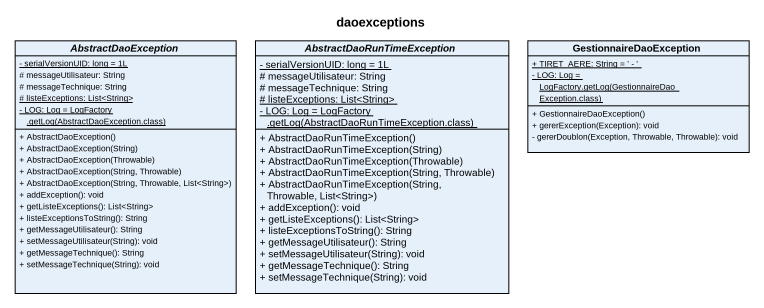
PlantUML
@startuml
title daoexceptions
hide circle
hide empty members
skinparam classAttributeIconSize 0
abstract class AbstractDaoException {
  {static} - serialVersionUID: long = 1L
  # messageUtilisateur: String
  # messageTechnique: String
  {static} # listeExceptions: List<String>
  {static} {field} - LOG: Log = LogFactory .getLog(AbstractDaoException.class)
  + AbstractDaoException()
  + AbstractDaoException(String)
  + AbstractDaoException(Throwable)
  + AbstractDaoException(String, Throwable)
  + AbstractDaoException(String, Throwable, List<String>)
  + addException(): void
  + getListeExceptions(): List<String>
  + listeExceptionsToString(): String
  + getMessageUtilisateur(): String
  + setMessageUtilisateur(String): void
  + getMessageTechnique(): String
  + setMessageTechnique(String): void
}
abstract class AbstractDaoRunTimeException {
  {static} - serialVersionUID: long = 1L
  # messageUtilisateur: String
  # messageTechnique: String
  {static} # listeExceptions: List<String>
  {static} {field} - LOG: Log = LogFactory .getLog(AbstractDaoRunTimeException.class)
  + AbstractDaoRunTimeException()
  + AbstractDaoRunTimeException(String)
  + AbstractDaoRunTimeException(Throwable)
  + AbstractDaoRunTimeException(String, Throwable)
  + AbstractDaoRunTimeException(String, Throwable, List<String>)
  + addException(): void
  + getListeExceptions(): List<String>
  + listeExceptionsToString(): String
  + getMessageUtilisateur(): String
  + setMessageUtilisateur(String): void
  + getMessageTechnique(): String
  + setMessageTechnique(String): void
}
class GestionnaireDaoException {
  {static} + TIRET_AERE: String = ' - '
  {static} {field} - LOG: Log = LogFactory.getLog(GestionnaireDaoException.class)
  + GestionnaireDaoException()
  + gererException(Exception): void
  - gererDoublon(Exception, Throwable, Throwable): void
}
@enduml
